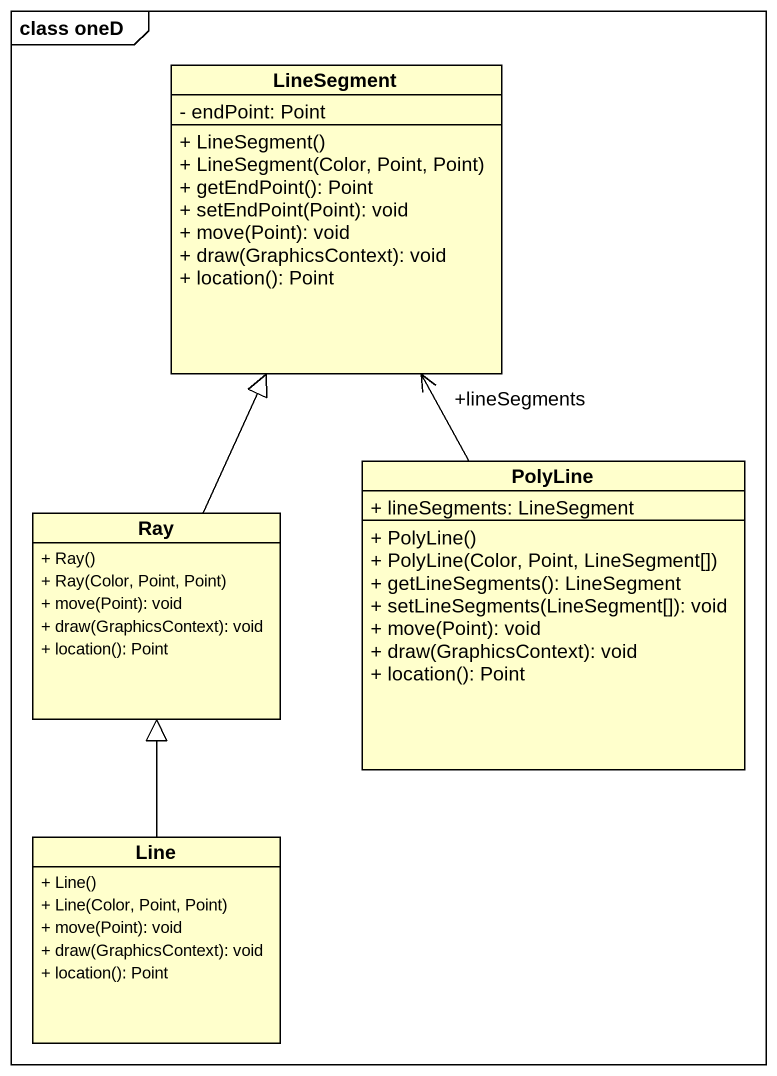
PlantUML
@startuml
mainframe class oneD
hide circle
hide empty members
skinparam classAttributeIconSize 0
class LineSegment {
  - endPoint: Point
  + LineSegment()
  + LineSegment(Color, Point, Point)
  + getEndPoint(): Point
  + setEndPoint(Point): void
  + move(Point): void
  + draw(GraphicsContext): void
  + location(): Point
}
class Ray {
  + Ray()
  + Ray(Color, Point, Point)
  + move(Point): void
  + draw(GraphicsContext): void
  + location(): Point
}
class PolyLine {
  + lineSegments: LineSegment
  + PolyLine()
  + PolyLine(Color, Point, LineSegment[])
  + getLineSegments(): LineSegment
  + setLineSegments(LineSegment[]): void
  + move(Point): void
  + draw(GraphicsContext): void
  + location(): Point
}
class Line {
  + Line()
  + Line(Color, Point, Point)
  + move(Point): void
  + draw(GraphicsContext): void
  + location(): Point
}
Ray -up-|> LineSegment
PolyLine -up-> "+lineSegments" LineSegment
Line -up-|> Ray
@enduml
